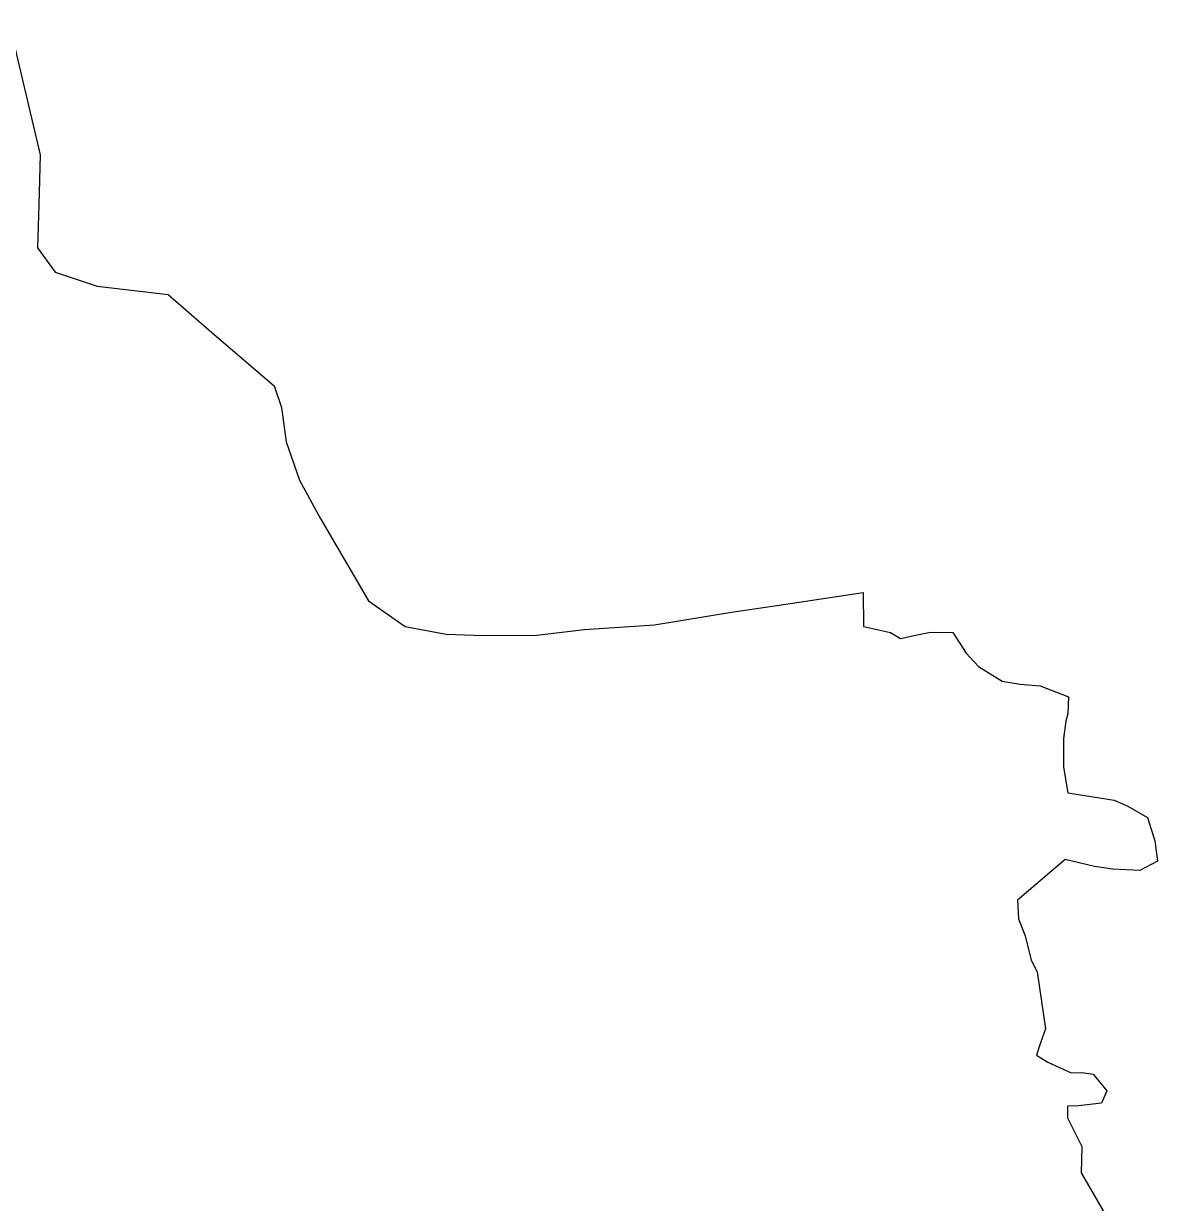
# Model space of a CAD drawing. Header units: metres. Extents: x 266352 to 301042, y 2101789 to 2138568.
# Drawn here: x 289981 to 297655, y 2120178 to 2128165 of the extents above; entities that cross this region are included whole.
import ezdxf

# ---------------------------------------------------------------- set-up
doc = ezdxf.new("R2010")
doc.units = ezdxf.units.M
doc.layers.add('TALUKA BOUNDRY', color=150, linetype='Continuous')

msp = doc.modelspace()

# ---------------------------------------------------------------- linework, layer by layer
at = {"layer": 'TALUKA BOUNDRY'}
msp.add_polyline3d([(289884.3, 2128165.3, 0), (290094.5, 2127277.8, 0), (290084.4, 2126941.4, 0), (290075.6, 2126647.8, 0), (290195.5, 2126481.6, 0), (290478.5, 2126386.8, 0), (290959.2, 2126330.9, 0), (291272.1, 2126061.3, 0), (291676.9, 2125712.3, 0), (291727.5, 2125565.3, 0), (291759.6, 2125332.9, 0), (291849.5, 2125075.5, 0), (291985.7, 2124822.2, 0), (292315.7, 2124256.9, 0), (292563.1, 2124083.2, 0), (292840.8, 2124031.2, 0), (293090.1, 2124022.3, 0), (293455.5, 2124024.2, 0), (293774.9, 2124063.4, 0), (294250.7, 2124094.6, 0), (294773.6, 2124180.3, 0), (295141.1, 2124235.3, 0), (295664.6, 2124313.5, 0), (295666.1, 2124084.1, 0), (295848.6, 2124042.9, 0), (295916.4, 2124002.9, 0), (296028.3, 2124027.8, 0), (296118.4, 2124046.4, 0), (296270.4, 2124043.9, 0), (296361.8, 2123902.5, 0), (296444.6, 2123813.4, 0), (296604.8, 2123713.7, 0), (296725.5, 2123692.8, 0), (296861.8, 2123681.5, 0), (297053.3, 2123607.5, 0), (297048.9, 2123492.5, 0), (297035.9, 2123443.7, 0), (297019.1, 2123326.4, 0), (297020.1, 2123130.5, 0), (297049.2, 2122957.2, 0), (297163.7, 2122938.8, 0), (297361.9, 2122907.2, 0), (297454.5, 2122867, 0), (297587, 2122790.5, 0), (297638, 2122633.2, 0), (297655.1, 2122495.9, 0), (297536.5, 2122431.9, 0), (297350.5, 2122440.5, 0), (297229.7, 2122458.2, 0), (297031.8, 2122506.1, 0), (296709.3, 2122231.4, 0), (296714, 2122104, 0), (296759.3, 2121989.2, 0), (296800.9, 2121825.6, 0), (296840.4, 2121746.8, 0), (296898.1, 2121360.1, 0), (296862.9, 2121265.9, 0), (296837.2, 2121181.3, 0), (296914.2, 2121134.7, 0), (297071.6, 2121061.2, 0), (297143, 2121063.6, 0), (297220.4, 2121053, 0), (297312.2, 2120941, 0), (297277.2, 2120856.5, 0), (297121.9, 2120838.6, 0), (297047.4, 2120836.2, 0), (297046.5, 2120757.9, 0), (297143.6, 2120564.2, 0), (297138.6, 2120386.3, 0), (297302.9, 2120100.5, 0)], dxfattribs=at)

doc.saveas('drawing.dxf')
